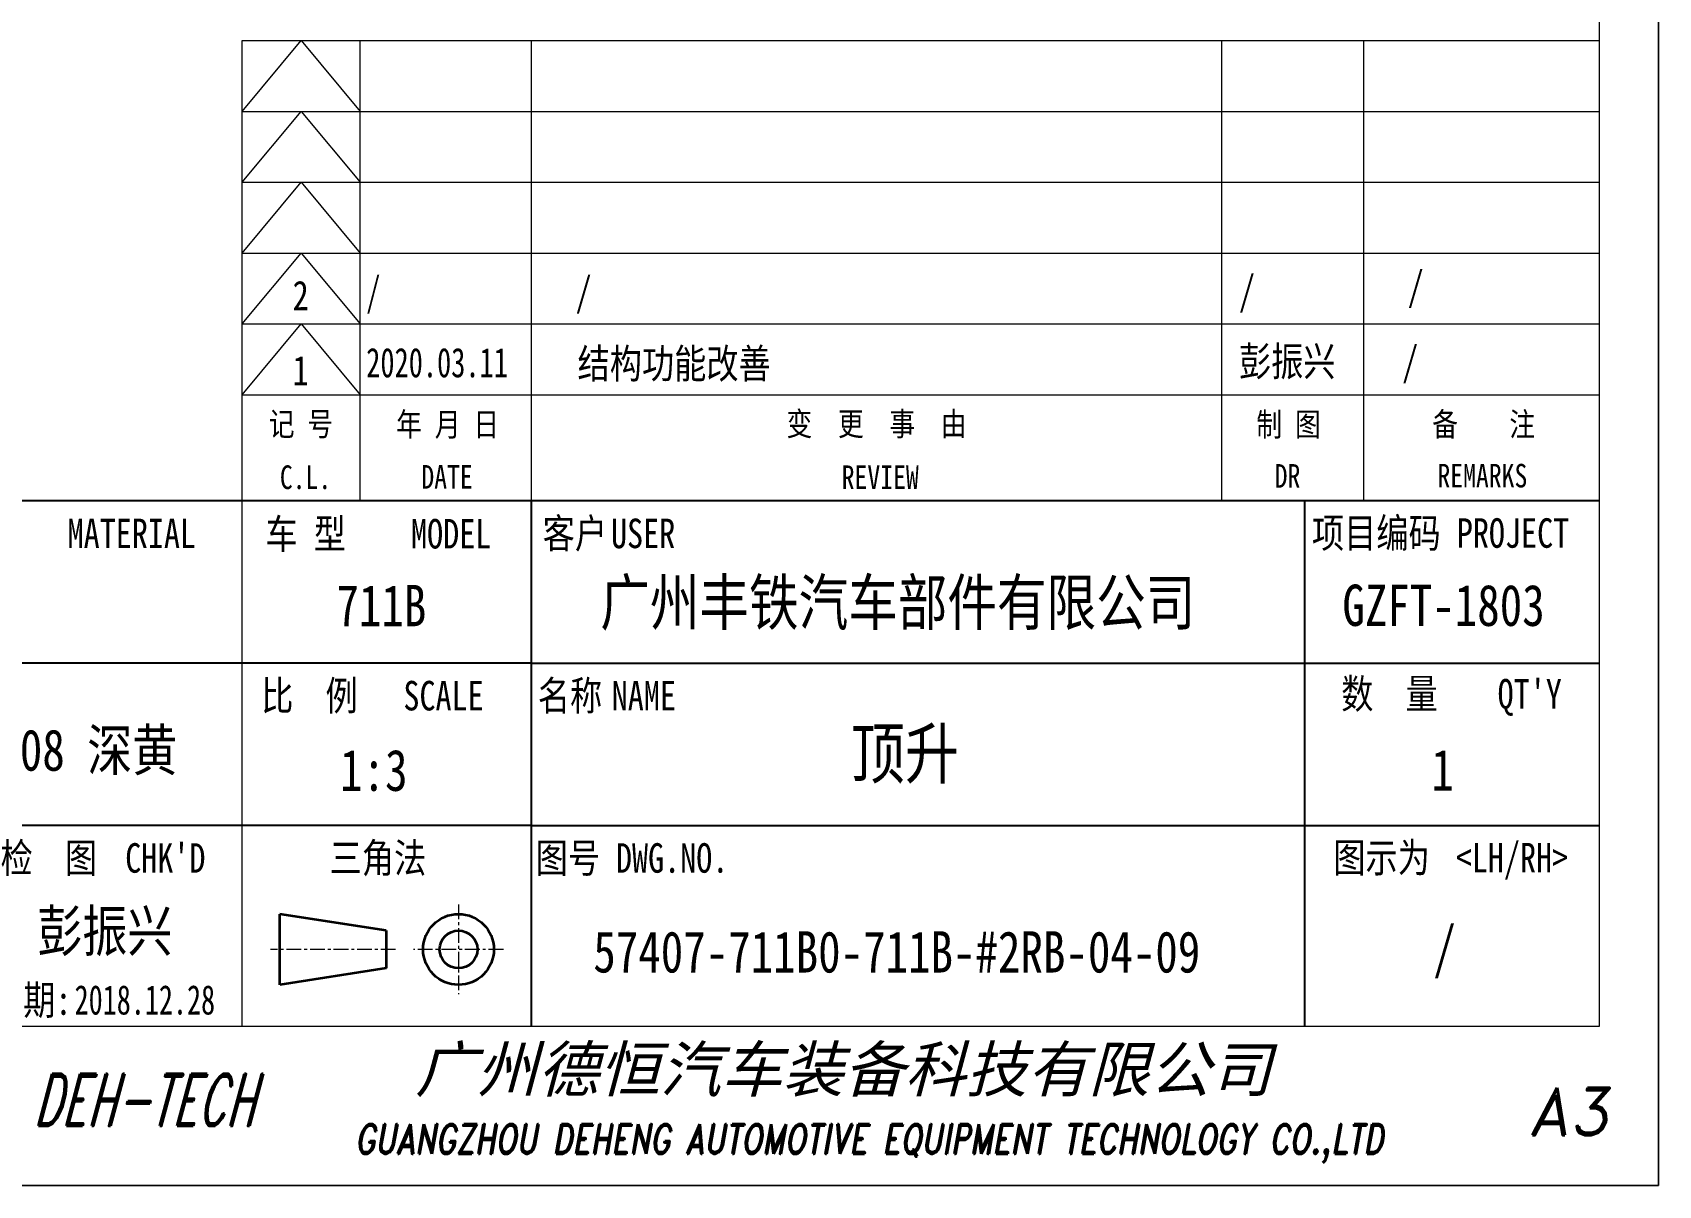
# Model space of a CAD drawing. Header units: millimetres. Extents: x 1333 to 106363, y -60675 to -5704.
# Drawn here: x 4360 to 4911, y -60675 to -60284 of the extents above; entities that cross this region are included whole.
import ezdxf
from ezdxf.enums import TextEntityAlignment as Align

# ---------------------------------------------------------------- set-up
doc = ezdxf.new("R2010")
doc.units = ezdxf.units.MM
doc.header["$LTSCALE"] = 0.5
doc.linetypes.add('AM_ISO08W050x2', pattern=[9, 6, -0.75, 1.5, -0.75])
doc.linetypes.add('CENTER', pattern=[2, 1.25, -0.25, 0.25, -0.25])
doc.layers.add('中心线', color=2, linetype='AM_ISO08W050x2', lineweight=18)
doc.layers.add('图框', color=7, linetype='Continuous', lineweight=18)
for name, color, linetype in [('图号', 7, 'Continuous'), ('图名', 7, 'Continuous'), ('图框文字', 7, 'Continuous'), ('数量', 7, 'Continuous'), ('表面处理', 7, 'Continuous'), ('车型', 7, 'Continuous')]:
    doc.layers.add(name, color=color, linetype=linetype)
doc.layers.add('打印', color=7, linetype='Continuous', lineweight=15, plot=False)
doc.layers.add('打印-禁用', color=7, linetype='Continuous', lineweight=15, plot=False)
doc.styles.add('STYLE1', font='')
doc.styles.add('国标', font='simfang.ttf', dxfattribs={"width": 0.8})
doc.styles.add('标题字', font='romand.shx', dxfattribs={"oblique": 10, "bigfont": 'bigfont.shx'})
doc.styles.get('STYLE1').set_extended_font_data('SimSun')

# ---------------------------------------------------------------- blocks, each defined once
blk = doc.blocks.new('GZDEH零件A3图框V01版')
at = {"layer": '中心线', "color": 1, "linetype": 'CENTER', "lineweight": 5, "ltscale": 2}
for p, q in [((3175.82, -1822.66), (3175.82, -1830.26)), ((3170.49, -1826.46), (3159.89, -1826.46)), ((3179.62, -1826.46), (3172.02, -1826.46))]:
    blk.add_line(p, q, dxfattribs=at)
at = {"layer": '图框', "linetype": 'Continuous'}
for p, q in [((3272.49, -1832.96), (3272.49, -1554.46)), ((3157.49, -1749.46), (3272.49, -1749.46)), ((3157.49, -1832.96), (3157.49, -1749.46)), ((2882.49, -1832.96), (3272.49, -1832.96))]:
    blk.add_line(p, q, dxfattribs=at)
at = {"layer": '图框', "color": 9}
for p, q in [((3157.49, -1755.46), (3162.49, -1749.46)), ((3162.49, -1749.46), (3167.49, -1755.46)), ((3167.49, -1788.46), (3167.49, -1749.46)), ((3240.49, -1788.46), (3240.49, -1749.46)), ((3252.49, -1749.46), (3252.49, -1788.46)), ((3157.49, -1755.46), (3272.49, -1755.46)), ((3157.49, -1761.46), (3162.49, -1755.46)), ((3162.49, -1755.46), (3167.49, -1761.46)), ((3157.49, -1761.46), (3272.49, -1761.46)), ((3157.49, -1767.46), (3162.49, -1761.46)), ((3162.49, -1761.46), (3167.49, -1767.46)), ((3157.49, -1767.46), (3272.49, -1767.46)), ((3157.49, -1773.46), (3162.49, -1767.46)), ((3162.49, -1767.46), (3167.49, -1773.46)), ((3157.49, -1773.46), (3272.49, -1773.46)), ((3157.49, -1779.46), (3162.49, -1773.46)), ((3162.49, -1773.46), (3167.49, -1779.46)), ((3157.49, -1779.46), (3272.49, -1779.46))]:
    blk.add_line(p, q, dxfattribs=at)
at = {"layer": '图框', "color": 9, "linetype": 'Continuous'}
blk.add_line((3181.99, -1749.46), (3181.99, -1832.96), dxfattribs=at)
at = {"layer": '图框', "color": 2, "linetype": 'ByBlock', "lineweight": 35}
for p, q in [((3169.69, -1824.86), (3160.69, -1823.46)), ((3160.69, -1829.46), (3160.69, -1823.46)), ((3169.69, -1824.86), (3169.69, -1828.06)), ((3169.69, -1828.06), (3160.69, -1829.46))]:
    blk.add_line(p, q, dxfattribs=at)
for radius in [3, 1.6]:
    blk.add_circle((3175.82, -1826.46), radius, dxfattribs=at)
at = {"layer": '图框文字', "color": 7}
blk.add_line((3272.49, -1788.46), (3092.49, -1788.46), dxfattribs=at)
at = {"layer": '图框文字', "color": 9}
for p, q in [((3272.49, -1788.46), (3092.49, -1788.46)), ((3181.99, -1788.46), (3181.99, -1832.96)), ((3247.49, -1788.46), (3247.49, -1832.96)), ((3181.99, -1802.21), (3092.49, -1802.21)), ((3181.99, -1802.21), (3272.49, -1802.21)), ((3181.99, -1815.96), (3092.49, -1815.96)), ((3181.99, -1815.96), (3272.49, -1815.96))]:
    blk.add_line(p, q, dxfattribs=at)
at = {"layer": '打印-禁用', "linetype": 'Continuous'}
for p, q in [((3277.49, -1846.46), (3277.49, -1549.46)), ((2857.49, -1846.46), (3277.49, -1846.46))]:
    blk.add_line(p, q, dxfattribs=at)
at = {"layer": '图框', "color": 9, "style": '国标', "width": 0.8}
for s, p in [('记 号', (3162.47, -1782.94)), ('年 月 日', (3174.9, -1782.98)), ('变  更  事  由', (3211.24, -1782.93)), ('C.L.', (3162.86, -1787.45)), ('DATE', (3174.85, -1787.42)), ('REVIEW', (3211.55, -1787.45))]:
    blk.add_text(s, height=2, dxfattribs=at).set_placement(p, align=Align.CENTER)
for s, p in [('制 图', (3246.15, -1781.95)), ('备    注', (3262.68, -1781.92)), ('DR', (3246.06, -1786.34)), ('REMARKS', (3262.57, -1786.32))]:
    blk.add_text(s, height=2, dxfattribs=at).set_placement(p, align=Align.MIDDLE)
at = {"layer": '图框文字', "color": 9, "style": '国标', "width": 0.8}
for s, p in [('MATERIAL', (3148.14, -1792.46)), ('客户', (3185.68, -1792.46)), ('USER', (3191.46, -1792.46)), ('检  图', (3141.11, -1819.96)), ('日期:', (3139.62, -1832))]:
    blk.add_text(s, height=2.5, dxfattribs=at).set_placement(p, align=Align.CENTER)
for s, p in [('车 型', (3162.87, -1791.2)), ('MODEL', (3175.2, -1791.24))]:
    blk.add_text(s, height=2.5, dxfattribs=at).set_placement(p, align=Align.MIDDLE)
for s, p in [('项目编码 PROJECT', (3248.13, -1792.43)), ('数  量', (3250.61, -1806.05)), ('比  例\u3000', (3159.1, -1806.21)), ('SCALE', (3171.15, -1806.21)), ('名称\u3000', (3182.54, -1806.21)), ('NAME', (3188.8, -1806.21)), ("QT'Y ", (3263.86, -1806.05)), ('三角法', (3164.9, -1819.96)), ('图示为', (3249.94, -1819.93)), ("CHK'D", (3147.58, -1819.96)), ('图号', (3182.36, -1819.96)), ('DWG.NO.', (3189.16, -1819.96)), ('<LH/RH>', (3260.31, -1819.93))]:
    blk.add_text(s, height=2.5, dxfattribs=at).set_placement(p)
at = {"layer": '图框文字', "color": 7, "lineweight": -3, "style": 'STYLE1', "oblique": 15}
blk.add_text('广州德恒汽车装备科技有限公司', height=3.8, dxfattribs=at).set_placement((3172.16, -1838.51))
at = {"layer": '图框文字', "color": 7, "style": '标题字'}
for s, height, oblique, width, p in [('DEH-TECH', 4.4, 15, 0.6, (3149.16, -1839.21)), ('GUANGZHOU DEHENG AUTOMOTIVE EQUIPMENT TECHNOLOGY CO.,LTD ', 2.5, 10, 0.75, (3211.26, -1842.9))]:
    blk.add_text(s, height=height, dxfattribs=dict(at, oblique=oblique, width=width)).set_placement(p, align=Align.MIDDLE)
at = {"layer": '图框文字', "color": 7, "style": '标题字', "oblique": 10}
blk.add_text('A3', height=4, dxfattribs=at).set_placement((3269.91, -1840.2), align=Align.MIDDLE)
blk = doc.blocks.new('DEH A3')
at = {"layer": '图框'}
blk.add_blockref('GZDEH零件A3图框V01版', (-2857.49, 1846.46), dxfattribs=at)

msp = doc.modelspace()

# ---------------------------------------------------------------- linework, layer by layer
at = {"layer": '打印'}
msp.add_lwpolyline([(3230.64, -59486.881), (4910.64, -59486.881), (4910.64, -60674.881), (3230.64, -60674.881)], close=True, dxfattribs=at)

# ---------------------------------------------------------------- block references
at = {"layer": '图框', "xscale": 4, "yscale": 4, "zscale": 4}
msp.add_blockref('DEH A3', (3230.64, -60674.881), dxfattribs=at)

# ---------------------------------------------------------------- texts
at = {"layer": '图号', "color": 3, "style": '国标', "width": 0.8}
msp.add_text('57407-711B0-711B-#2RB-04-09', height=14, dxfattribs=at).set_placement((4549.645, -60602.707))
at = {"layer": '图名', "color": 3, "style": '国标', "width": 0.8}
msp.add_text('顶升', height=16.8, dxfattribs=at).set_placement((4655.249, -60536.827), align=Align.CENTER)
at = {"layer": '图框文字', "color": 3, "style": '国标'}
for s, height, width, p in [('/', 10, 0.705904, (4472.68, -60376.992)), ('/', 10, 0.8, (4543.621, -60376.992)), ('/', 10, 0.8, (4768.442, -60376.598)), ('/', 10, 0.8, (4825.621, -60375.114)), ('2', 10, 0.8, (4447.751, -60378.256)), ('彭振兴', 10, 0.8, (4768.442, -60400.598)), ('1', 10, 0.8, (4447.708, -60403.696)), ('2020.03.11', 10, 0.705904, (4472.68, -60400.992)), ('结构功能改善', 10, 0.8, (4544.309, -60401.332)), ('/', 10, 0.8, (4823.767, -60400.554)), ('广州丰铁汽车部件有限公司', 15.4, 0.8, (4552.02, -60484.957)), ('GZFT-1803', 14, 0.8, (4803.509, -60485.241)), ('1:3', 14, 0.8, (4463.843, -60541.148)), ('彭振兴', 14, 0.8, (4361.193, -60595.615)), ('2018.12.28', 10, 0.7, (4373.852, -60616.961))]:
    msp.add_text(s, height=height, dxfattribs=dict(at, width=width)).set_placement(p)
at = {"layer": '图框文字', "color": 3, "style": '国标', "width": 0.8}
msp.add_text('/', height=14, dxfattribs=at).set_placement((4838.127, -60601.216), align=Align.CENTER)
at = {"layer": '数量', "color": 3, "style": '国标', "width": 0.8}
msp.add_text('1', height=14, dxfattribs=at).set_placement((4837.512, -60541.087), align=Align.CENTER)
at = {"layer": '表面处理', "color": 3, "style": '国标', "width": 0.8}
msp.add_text('喷漆：50 Y08 深黄', height=14, dxfattribs=at).set_placement((4343.841, -60534.308), align=Align.CENTER)
at = {"layer": '车型', "color": 3, "style": '国标', "width": 0.8}
msp.add_text('711B', height=14, dxfattribs=at).set_placement((4477.818, -60485.357), align=Align.CENTER)

doc.saveas('drawing.dxf')
